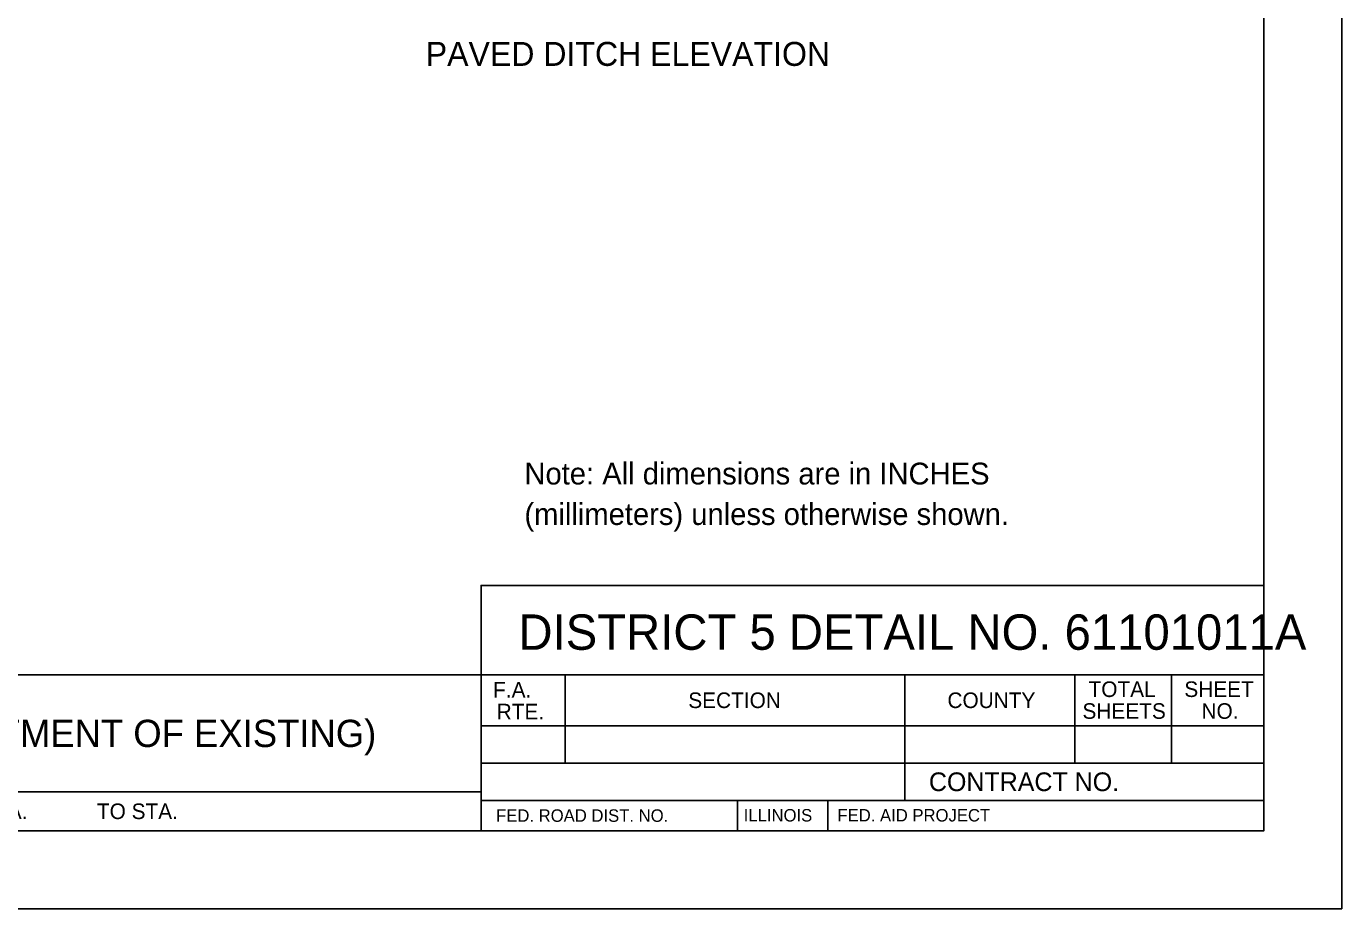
# Model space of a CAD drawing. Extents: x 100768 to 101448, y 100037 to 100477.
# Drawn here: x 101279.2 to 101448.1, y 100036.8 to 100150 of the extents above; entities that cross this region are included whole.
import ezdxf

# ---------------------------------------------------------------- set-up
doc = ezdxf.new("R2010")
doc.units = 0
for name, color, linetype in [('Design_PR_Roadway Notes', 7, 'Continuous'), ('Sheets_50 Reference Boundary', 7, 'Continuous'), ('Sheets_General Details', 7, 'Continuous'), ('Sheets_Printer Plotting Border', 7, 'Continuous')]:
    doc.layers.add(name, color=color, linetype=linetype)

msp = doc.modelspace()

# ---------------------------------------------------------------- linework, layer by layer
at = {"layer": 'Sheets_50 Reference Boundary'}
msp.add_lwpolyline([(100808.09, 100466.78), (101438.09, 100466.78), (101438.09, 100066.79), (100808.09, 100066.79)], close=True, dxfattribs=at)
at = {"layer": 'Sheets_General Details'}
for p, q in [((101448.09, 100036.79), (101448.09, 100476.79)), ((100808.09, 100066.79), (101438.09, 100066.79)), ((101337.57, 100066.79), (101337.57, 100046.79)), ((101348.37, 100066.79), (101348.37, 100055.48)), ((101391.97, 100066.79), (101391.97, 100050.68)), ((101413.82, 100066.79), (101413.82, 100055.48)), ((101426.23, 100066.79), (101426.23, 100055.48)), ((101337.57, 100060.28), (101438.09, 100060.28)), ((101337.57, 100055.48), (101438.09, 100055.48)), ((101183.57, 100051.79), (101337.57, 100051.79)), ((101337.57, 100050.68), (101438.09, 100050.68)), ((101370.52, 100050.68), (101370.52, 100046.79)), ((101382.12, 100050.68), (101382.12, 100046.79)), ((101448.09, 100036.79), (100768.09, 100036.79))]:
    msp.add_line(p, q, dxfattribs=at)
for points in [[(100808.09, 100466.79), (101438.09, 100466.79), (101438.09, 100046.79), (100808.09, 100046.79)], [(101337.57, 100066.79), (101438.09, 100066.79), (101438.09, 100078.28), (101337.57, 100078.28)]]:
    msp.add_lwpolyline(points, close=True, dxfattribs=at)
at = {"layer": 'Sheets_Printer Plotting Border'}
msp.add_lwpolyline([(100768.09, 100036.79), (101448.09, 100036.79), (101448.09, 100476.79), (100768.09, 100476.79)], close=True, dxfattribs=at)

# ---------------------------------------------------------------- texts
at = {"layer": 'Design_PR_Roadway Notes'}
msp.add_text('PAVED DITCH ELEVATION', height=3.078, dxfattribs=at).set_placement((101330.47, 100144.97))
at = {"layer": 'Sheets_General Details'}
for s, height, p in [('Note: All dimensions are in INCHES', 2.8003, (101343.14, 100091.24)), ('(millimeters) unless otherwise shown.', 2.8003, (101343.14, 100086.04)), ('DISTRICT 5 DETAIL NO. 61101011A  ', 4.5381, (101342.37, 100070.02)), ('F.A.', 2, (101339.12, 100063.89)), ('TOTAL', 2, (101415.58, 100063.96)), ('SHEET', 2, (101427.88, 100063.96)), ('SECTION', 2, (101364.18, 100062.54)), ('COUNTY', 2, (101397.46, 100062.54)), ('RTE.', 2, (101339.58, 100061.09)), ('SHEETS', 2, (101414.8, 100061.16)), ('NO.', 2, (101430.08, 100061.16)), ('FIELD TILE SYSTEMS (TREATMENT OF EXISTING)', 3.5, (101212.04, 100057.54)), ('CONTRACT NO.      ', 2.4, (101395.08, 100051.88)), ('STA.            TO STA.            ', 2, (101273.38, 100048.29)), ('FED. ROAD DIST. NO.  ', 1.6, (101339.5, 100047.94)), ('ILLINOIS', 1.6, (101371.3, 100047.98)), ('FED. AID PROJECT', 1.6, (101383.33, 100047.98))]:
    msp.add_text(s, height=height, dxfattribs=at).set_placement(p)

doc.saveas('drawing.dxf')
